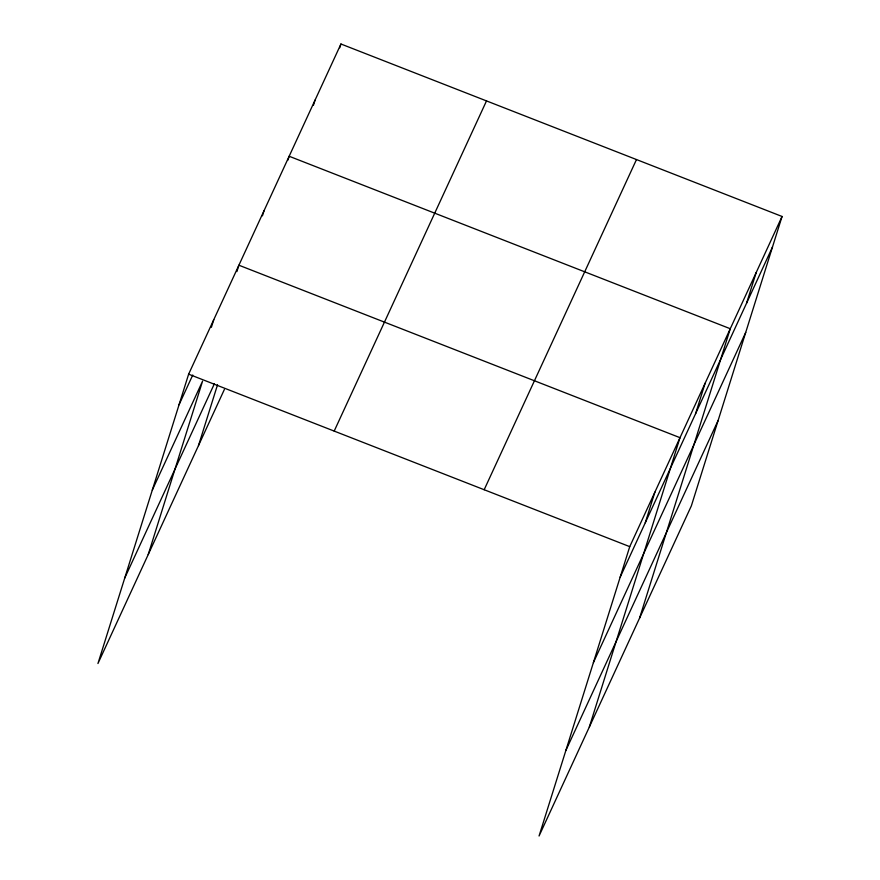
<?xml version="1.0" encoding="UTF-8"?>
<svg xmlns="http://www.w3.org/2000/svg" width="880" height="880" viewBox="0 0 880 880"><rect width="100%" height="100%" fill="white"/><g stroke="black" fill="none" stroke-linecap="round" stroke-linejoin="round"><path stroke-width="1.32" d="M782.056 216.469L629.739 546.645L539.055 836L691.372 505.824L782.056 216.469L340.945 44L188.628 374.176L97.944 663.531L224.367 389.488M211.365 327.338L213.763 319.693M148.214 554.576L202.554 381.183L152.284 490.138M236.896 271.579L238.887 265.21L679.998 437.679L589.325 727.045M262.427 215.831L264.022 210.738M198.473 445.621L217.536 384.802M287.958 160.083L289.157 156.255L730.268 328.724L639.584 618.09M313.456 105.226L315.051 100.133M339.746 47.817L340.945 44M645.293 522.731L654.874 492.162M695.552 413.765L705.133 383.207M746.581 303.16L756.162 272.602M179.047 404.734L192.753 375.023M124.707 578.127L214.39 383.746M334.191 431.09L486.508 100.914M484.176 489.72L636.482 159.555M620.158 577.203L772.475 247.038M593.395 662.607L745.712 332.431M565.818 750.596L718.135 420.431M188.628 374.176L629.739 546.645"/></g></svg>
